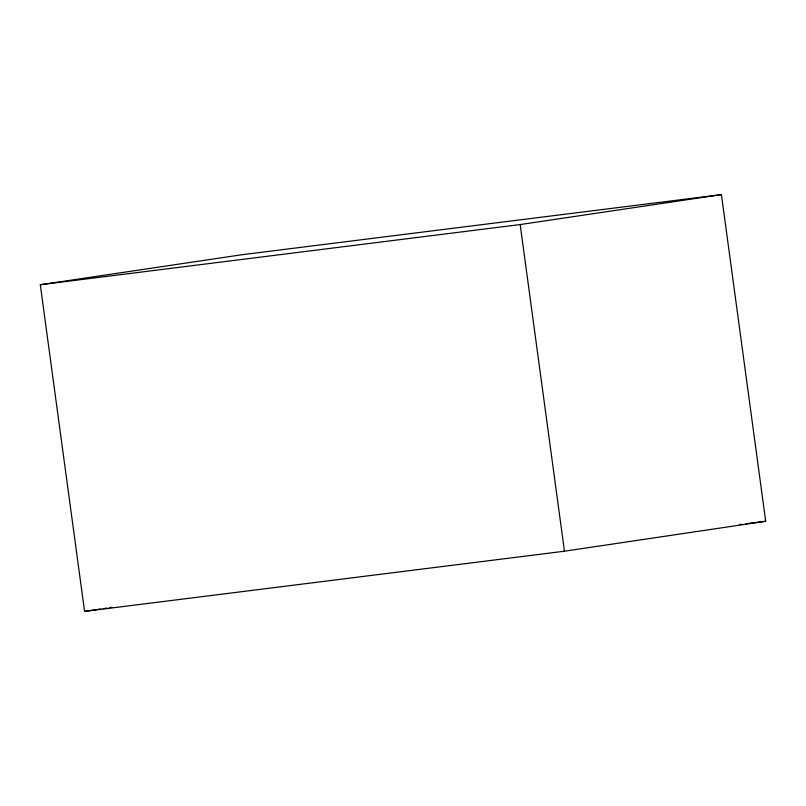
<?xml version="1.0" encoding="UTF-8"?>
<svg xmlns="http://www.w3.org/2000/svg" width="806" height="806" viewBox="0 0 806 806"><rect width="100%" height="100%" fill="white"/><g stroke="black" fill="none" stroke-linecap="round" stroke-linejoin="round"><path stroke-width="1.21" d="M40.3 284.73L241.548 254.787L721.43 194.619L765.7 521.27L564.452 551.213L84.57 611.381L40.3 284.73L520.182 224.562L721.43 194.619M84.57 611.381L100.72 608.973M103.208 608.611L106.936 608.056M109.415 607.684L111.903 607.311M739.525 524.555L742.014 524.243M745.762 523.769L765.7 521.27M520.182 224.562L564.452 551.213"/></g></svg>
